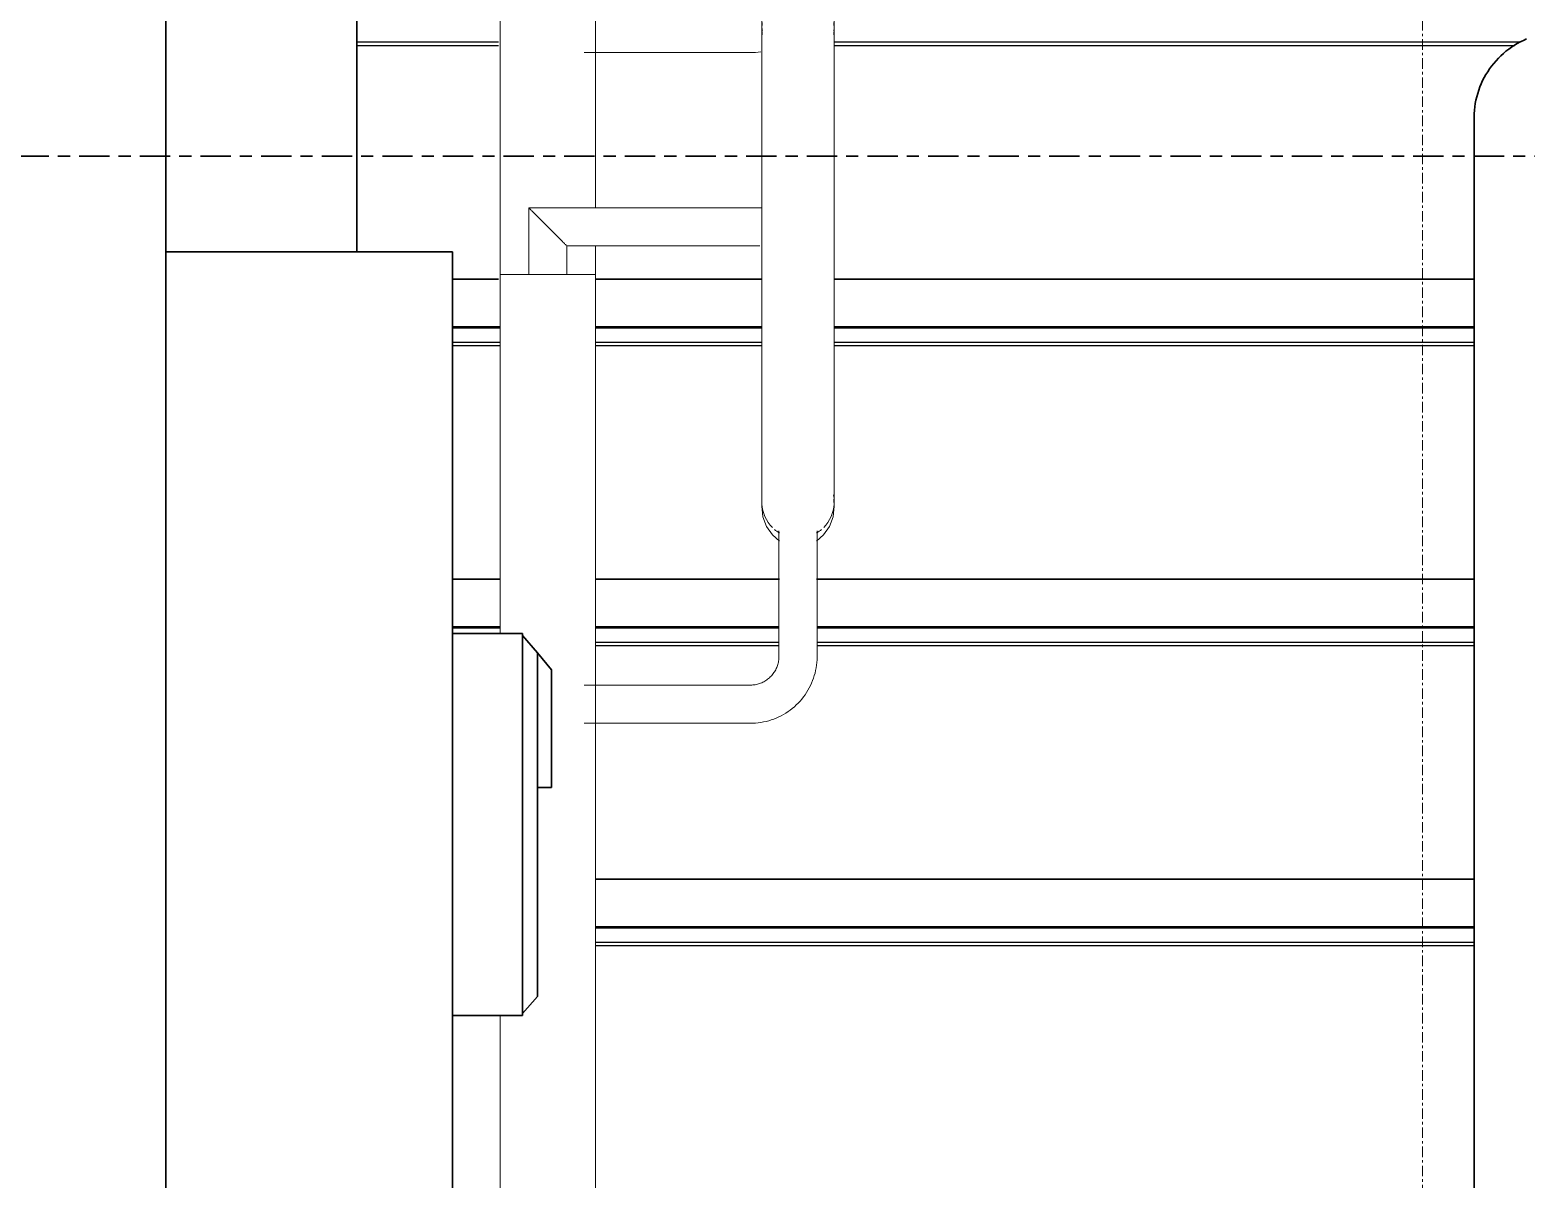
# Model space of a CAD drawing. Header units: millimetres. Extents: x -153298 to 620751, y -313239 to 250031.
# Drawn here: x 11748 to 12531, y -309300 to -308699 of the extents above; entities that cross this region are included whole.
import ezdxf

# ---------------------------------------------------------------- set-up
doc = ezdxf.new("R2010")
doc.units = ezdxf.units.MM
doc.linetypes.add('Centre', pattern=[31.75, 6.35, -4.7625, 15.875, -4.7625])
doc.linetypes.add('DPA_Grid _ Level 100', pattern=[10, 5.5, -1.6, 1.3, -1.6])
for name, color, linetype, lineweight in [('A-FLOR-HRAL', 7, 'Continuous', 25), ('A-FLOR-LEVL', 7, 'Continuous', 35), ('C-PRKG', 7, 'Continuous', 35), ('E-LITE-EQPM', 7, 'Continuous', 35), ('I-WALL-E', 7, 'Continuous', 35), ('S-GRID', 7, 'Continuous', 0), ('S-STRS-E', 7, 'Continuous', 25), ('WALL-E', 7, 'Continuous', 35)]:
    doc.layers.add(name, color=color, linetype=linetype, lineweight=lineweight)

# ---------------------------------------------------------------- blocks, each defined once
blk = doc.blocks.new('Railing - RL8A_Baluster Post _Mid_-V572-2140-01 ENTRANCE 1 ELEVATION 2')
at = {"layer": 'A-FLOR-HRAL', "color": 7, "lineweight": 9}
for p, q in [((-12677.02, 102550), (-12677.02, 102235.71)), ((-12627.02, 102374.21), (-12627.02, 102550)), ((-12627.02, 102273.02), (-12627.02, 102354.29)), ((-12627.02, 102235.71), (-12627.02, 102253.07))]:
    blk.add_line(p, q, dxfattribs=at)
blk = doc.blocks.new('Railing - RL8A_Baluster Post _Mid_-V573-2140-01 ENTRANCE 1 ELEVATION 2')
at = {"layer": 'A-FLOR-HRAL', "color": 7, "lineweight": 9}
for p, q in [((-12677.02, 102550), (-12677.02, 102050)), ((-12627.02, 102273.02), (-12627.02, 102550)), ((-12546.02, 102374.29), (-12633.01, 102374.29)), ((-12633.01, 102354.29), (-12546.02, 102354.29)), ((-12627.02, 102022.94), (-12627.02, 102253.07)), ((-12627.02, 101764.29), (-12627.02, 102003.02)), ((-12677.02, 101850), (-12677.02, 101764.29))]:
    blk.add_line(p, q, dxfattribs=at)
at = {"layer": 'A-FLOR-HRAL', "color": 7, "lineweight": 9, "flags": 128}
for points in [[(-12540.03, 102375.53), (-12540.59, 102375.31), (-12541.15, 102375.1), (-12541.72, 102374.92), (-12542.3, 102374.75), (-12542.88, 102374.62), (-12543.47, 102374.5), (-12544.06, 102374.41), (-12544.66, 102374.35), (-12545.26, 102374.31), (-12545.86, 102374.29), (-12546.02, 102374.29)], [(-12546.02, 102354.29), (-12544.62, 102354.31), (-12543.22, 102354.4), (-12541.83, 102354.54), (-12540.44, 102354.73)]]:
    blk.add_lwpolyline(points, dxfattribs=at)
blk = doc.blocks.new('Railing - RL8A_Baluster Post _Start_-V574-2140-01 ENTRANCE 1 ELEVATION 2')
at = {"layer": 'A-FLOR-HRAL', "color": 7, "lineweight": 9}
for p, q in [((-12540.02, 102301.92), (-12540.02, 102151.92)), ((-12502.02, 102151.92), (-12502.02, 102301.92)), ((-12541.02, 102273.02), (-12662.02, 102273.02)), ((-12662.02, 102273.02), (-12662.02, 102238.02)), ((-12642.02, 102253.02), (-12541.02, 102253.02)), ((-12642.02, 102238.02), (-12642.02, 102253.02)), ((-12677.02, 102238.02), (-12677.02, 102050)), ((-12677.02, 102238.02), (-12627.02, 102238.02)), ((-12627.87, 102238.02), (-12676.17, 102238.02)), ((-12652.02, 102238.02), (-12660.68, 102238.02)), ((-12660.68, 102238.02), (-12652.02, 102238.02)), ((-12652.02, 102238.02), (-12643.36, 102238.02)), ((-12643.36, 102238.02), (-12652.02, 102238.02)), ((-12627.02, 101456), (-12627.02, 102238.02)), ((-12531.02, 102103.88), (-12531.02, 102038.02)), ((-12511.02, 102038.02), (-12511.02, 102103.88)), ((-12546.02, 102023.02), (-12633.01, 102023.02)), ((-12633.01, 102003.02), (-12546.02, 102003.02)), ((-12677.02, 101850), (-12677.02, 101455))]:
    blk.add_line(p, q, dxfattribs=at)
at = {"layer": 'A-FLOR-HRAL', "color": 7, "lineweight": 9, "flags": 128}
for points in [[(-12540.02, 102366.48), (-12540.02, 102365.81), (-12540.02, 102365.07), (-12540.02, 102364.26), (-12540.02, 102363.37), (-12540.02, 102362.41), (-12540.02, 102361.38), (-12540.02, 102360.29), (-12540.02, 102359.12), (-12540.02, 102357.9), (-12540.02, 102356.61), (-12540.02, 102355.26), (-12540.02, 102353.85), (-12540.02, 102352.39), (-12540.02, 102350.88), (-12540.02, 102349.31), (-12540.02, 102347.69), (-12540.02, 102346.03), (-12540.02, 102344.33), (-12540.02, 102342.58), (-12540.02, 102340.8), (-12540.02, 102338.99), (-12540.02, 102337.14), (-12540.02, 102335.26), (-12540.02, 102333.35), (-12540.02, 102331.43), (-12540.02, 102329.48), (-12540.02, 102327.52), (-12540.02, 102325.54), (-12540.02, 102323.55), (-12540.02, 102321.56), (-12540.02, 102319.56), (-12540.02, 102317.56), (-12540.02, 102315.56), (-12540.02, 102313.57), (-12540.02, 102311.59), (-12540.02, 102309.61), (-12540.02, 102307.66), (-12540.02, 102305.72), (-12540.02, 102303.8), (-12540.02, 102301.92)], [(-12502.02, 102301.92), (-12502.02, 102303.81), (-12502.02, 102305.73), (-12502.02, 102307.67), (-12502.02, 102309.62), (-12502.02, 102311.59), (-12502.02, 102313.58), (-12502.02, 102315.57), (-12502.02, 102317.57), (-12502.02, 102319.57), (-12502.02, 102321.56), (-12502.02, 102323.56), (-12502.02, 102325.55), (-12502.02, 102327.52), (-12502.02, 102329.49), (-12502.02, 102331.43), (-12502.02, 102333.36), (-12502.02, 102335.26), (-12502.02, 102337.14), (-12502.02, 102338.99), (-12502.02, 102340.81), (-12502.02, 102342.59), (-12502.02, 102344.34), (-12502.02, 102346.04), (-12502.02, 102347.7), (-12502.02, 102349.31), (-12502.02, 102350.88), (-12502.02, 102352.4), (-12502.02, 102353.86), (-12502.02, 102355.26), (-12502.02, 102356.61), (-12502.02, 102357.9), (-12502.02, 102359.13), (-12502.02, 102360.29), (-12502.02, 102361.38), (-12502.02, 102362.41), (-12502.02, 102363.37), (-12502.02, 102364.26), (-12502.02, 102365.07), (-12502.02, 102365.82), (-12502.02, 102366.48)], [(-12540.11, 102273.06), (-12540.51, 102273.03), (-12540.91, 102273.02), (-12541.02, 102273.02)], [(-12540.02, 102151.92), (-12540.02, 102150.05), (-12540.02, 102148.22), (-12540.02, 102146.42), (-12540.02, 102144.65), (-12540.02, 102142.92), (-12540.02, 102141.24), (-12540.02, 102139.6), (-12540.02, 102138.01), (-12540.02, 102136.46), (-12540.02, 102134.97), (-12540.02, 102133.53), (-12540.02, 102132.15), (-12540.02, 102130.83), (-12540.02, 102129.57), (-12540.02, 102128.37), (-12540.02, 102127.24), (-12540.02, 102126.18), (-12540.02, 102125.18), (-12540.02, 102124.25), (-12540.02, 102123.4), (-12540.02, 102122.62), (-12540.02, 102121.91), (-12540.02, 102121.28), (-12540.02, 102120.72), (-12540.02, 102120.24), (-12540.02, 102119.84), (-12540.02, 102119.52), (-12540.02, 102119.28), (-12540.02, 102119.11), (-12540.02, 102119.03), (-12540.02, 102119.02)], [(-12502.02, 102119.02), (-12502.02, 102119.06), (-12502.02, 102119.18), (-12502.02, 102119.38), (-12502.02, 102119.66), (-12502.02, 102120.02), (-12502.02, 102120.45), (-12502.02, 102120.97), (-12502.02, 102121.56), (-12502.02, 102122.22), (-12502.02, 102122.97), (-12502.02, 102123.78), (-12502.02, 102124.67), (-12502.02, 102125.63), (-12502.02, 102126.66), (-12502.02, 102127.75), (-12502.02, 102128.91), (-12502.02, 102130.14), (-12502.02, 102131.43), (-12502.02, 102132.78), (-12502.02, 102134.18), (-12502.02, 102135.65), (-12502.02, 102137.16), (-12502.02, 102138.73), (-12502.02, 102140.34), (-12502.02, 102142), (-12502.02, 102143.71), (-12502.02, 102145.45), (-12502.02, 102147.23), (-12502.02, 102149.05), (-12502.02, 102150.9), (-12502.02, 102151.92)], [(-12546.02, 102003.02), (-12544.62, 102003.05), (-12543.22, 102003.13), (-12541.83, 102003.27), (-12540.44, 102003.47), (-12539.07, 102003.72), (-12537.7, 102004.02), (-12536.35, 102004.38), (-12535.01, 102004.8), (-12533.69, 102005.26), (-12532.39, 102005.78), (-12531.11, 102006.35), (-12529.86, 102006.97), (-12528.63, 102007.64), (-12527.43, 102008.36), (-12526.26, 102009.13), (-12525.12, 102009.95), (-12524.01, 102010.8), (-12522.94, 102011.71), (-12521.91, 102012.65), (-12520.91, 102013.63), (-12519.96, 102014.66), (-12519.04, 102015.72), (-12518.17, 102016.81), (-12517.35, 102017.95), (-12516.57, 102019.11), (-12515.84, 102020.3), (-12515.15, 102021.52), (-12514.52, 102022.77), (-12513.93, 102024.04), (-12513.4, 102025.34), (-12512.92, 102026.65), (-12512.49, 102027.98), (-12512.12, 102029.33), (-12511.8, 102030.7), (-12511.53, 102032.07), (-12511.32, 102033.45), (-12511.16, 102034.84), (-12511.07, 102036.24), (-12511.02, 102037.64), (-12511.02, 102038.02)], [(-12531.02, 102038.02), (-12531.03, 102037.42), (-12531.07, 102036.82), (-12531.13, 102036.22), (-12531.21, 102035.63), (-12531.32, 102035.04), (-12531.45, 102034.45), (-12531.6, 102033.87), (-12531.78, 102033.3), (-12531.98, 102032.73), (-12532.2, 102032.18), (-12532.45, 102031.63), (-12532.72, 102031.09), (-12533, 102030.57), (-12533.31, 102030.05), (-12533.64, 102029.55), (-12533.99, 102029.06), (-12534.36, 102028.59), (-12534.74, 102028.13), (-12535.15, 102027.68), (-12535.57, 102027.26), (-12536.01, 102026.85), (-12536.46, 102026.46), (-12536.93, 102026.08), (-12537.42, 102025.73), (-12537.92, 102025.4), (-12538.43, 102025.08), (-12538.95, 102024.79), (-12539.49, 102024.52), (-12540.03, 102024.27), (-12540.59, 102024.04), (-12541.15, 102023.83), (-12541.72, 102023.65), (-12542.3, 102023.49), (-12542.88, 102023.35), (-12543.47, 102023.24), (-12544.06, 102023.15), (-12544.66, 102023.08), (-12545.26, 102023.04), (-12545.86, 102023.02), (-12546.02, 102023.02)]]:
    blk.add_lwpolyline(points, dxfattribs=at)
at = {"layer": 'A-FLOR-HRAL', "color": 7, "lineweight": 9}
for centre, start, end in [((-12521.02, 102369.02), 183.30995, 190.7453), ((-12521.02, 102369.02), 349.2547, 356.69005), ((-12521.02, 102119.02), 174.63071, 180), ((-12521.02, 102119.02), 0, 11.34045), ((-12521.02, 102119.02), 183.30995, 225), ((-12521.02, 102119.02), 315, 356.69005), ((-12521.02, 102119.02), 229.43342, 239.39292), ((-12521.02, 102119.02), 300.60708, 310.56658)]:
    blk.add_arc(centre, 19, start, end, dxfattribs=at)
for points, knots in [([(-12662.02, 102273.02), (-12662.02, 102273.02), (-12661.85, 102272.85), (-12661.28, 102272.28), (-12660.71, 102271.7), (-12660.1, 102271.1), (-12659.54, 102270.54), (-12658.95, 102269.95), (-12658.12, 102269.12), (-12657.21, 102268.21), (-12656.45, 102267.44), (-12655.65, 102266.65), (-12654.2, 102265.2), (-12652.91, 102263.89), (-12652.02, 102263.02)], [0.5, 0.5, 0.5, 0.5, 0.5833333, 0.625, 0.6666667, 0.7083333, 0.7291667, 0.75, 0.7916667, 0.8333333, 0.8541667, 0.875, 0.9166667, 1, 1, 1, 1]), ([(-12652.02, 102263.02), (-12652.91, 102263.89), (-12654.2, 102265.2), (-12655.86, 102266.86), (-12656.84, 102267.84), (-12657.58, 102268.58), (-12658.29, 102269.29), (-12658.95, 102269.95), (-12659.54, 102270.54), (-12660.1, 102271.1), (-12660.46, 102271.46), (-12660.68, 102271.68)], [0, 0, 0, 0, 0.0833333, 0.125, 0.1666667, 0.1875, 0.2083333, 0.25, 0.2708333, 0.2916667, 0.3333333, 0.3333333, 0.3333333, 0.3333333]), ([(-12652.02, 102263.02), (-12651.13, 102262.15), (-12649.84, 102260.84), (-12648.18, 102259.18), (-12647.2, 102258.2), (-12646.47, 102257.46), (-12645.75, 102256.75), (-12645.09, 102256.09), (-12644.5, 102255.49), (-12643.94, 102254.94), (-12643.34, 102254.33), (-12642.76, 102253.75), (-12642.47, 102253.47), (-12642.36, 102253.36)], [0, 0, 0, 0, 0.0833333, 0.125, 0.1666667, 0.1875, 0.2083333, 0.25, 0.2708333, 0.2916667, 0.3333333, 0.375, 0.4166667, 0.4166667, 0.4166667, 0.4166667]), ([(-12643.36, 102254.36), (-12643.58, 102254.58), (-12643.94, 102254.94), (-12644.5, 102255.49), (-12645.09, 102256.09), (-12645.92, 102256.91), (-12646.83, 102257.82), (-12647.59, 102258.59), (-12648.31, 102259.31), (-12648.84, 102259.84), (-12649.17, 102260.17)], [0.6666667, 0.6666667, 0.6666667, 0.6666667, 0.7083333, 0.7291667, 0.75, 0.7916667, 0.8333333, 0.8541667, 0.875, 0.9081055, 0.9081055, 0.9081055, 0.9081055])]:
    blk.add_open_spline(points, degree=3, knots=knots, dxfattribs=at)
for points in [[(-12649.43, 102260.43), (-12650.27, 102261.27), (-12651.13, 102262.15), (-12652.02, 102263.02)], [(-12642.29, 102253.29), (-12642.11, 102253.11), (-12642.02, 102253.02), (-12642.02, 102253.02)]]:
    blk.add_open_spline(points, degree=3, dxfattribs=at)
blk = doc.blocks.new('Railing - Railing-16688081-2140-01 ENTRANCE 1 ELEVATION 2')
at = {"layer": 'A-FLOR-HRAL', "color": 7, "lineweight": 9}
for p, q in [((-12540.02, 102478.44), (-12540.02, 102301.92)), ((-12502.02, 102337.93), (-12502.02, 102478.44)), ((-12502.02, 102301.92), (-12502.02, 102327.32)), ((-12540.02, 102151.92), (-12540.02, 102116.72)), ((-12502.02, 102116.72), (-12502.02, 102151.92)), ((-12539.91, 102118.94), (-12540.02, 102116.72)), ((-12502.02, 102116.72), (-12502.3, 102120.33))]:
    blk.add_line(p, q, dxfattribs=at)
at = {"layer": 'A-FLOR-HRAL', "color": 7, "lineweight": 9, "flags": 128}
for points in [[(-12540.02, 102116.72), (-12539.37, 102111.2), (-12537.48, 102106.07), (-12534.46, 102101.65), (-12530.69, 102098.38)], [(-12511.35, 102098.38), (-12507.59, 102101.65), (-12504.57, 102106.07), (-12502.67, 102111.2), (-12502.02, 102116.72)]]:
    blk.add_lwpolyline(points, dxfattribs=at)
at = {"color": 7}
for name in ['Railing - RL8A_Baluster Post _Mid_-V572-2140-01 ENTRANCE 1 ELEVATION 2', 'Railing - RL8A_Baluster Post _Mid_-V573-2140-01 ENTRANCE 1 ELEVATION 2', 'Railing - RL8A_Baluster Post _Start_-V574-2140-01 ENTRANCE 1 ELEVATION 2']:
    blk.add_blockref(name, (0, 0), dxfattribs=at)
blk = doc.blocks.new('Top Rail Type - Top Rail_Internal_-16688087-2140-01 ENTRANCE 1 ELEVATION 2')
at = {"layer": 'A-FLOR-HRAL', "color": 7, "lineweight": 9}
for p, q in [((-12540.02, 102550), (-12540.02, 102366.72)), ((-12502.02, 102366.72), (-12502.02, 102550)), ((-12530.52, 102385.16), (-12532.11, 102384.01)), ((-12509.93, 102384.01), (-12511.52, 102385.16)), ((-12537.92, 102376.46), (-12539.37, 102372.23)), ((-12502.67, 102372.23), (-12504.13, 102376.46)), ((-12539.78, 102370.07), (-12540.02, 102366.72)), ((-12540.02, 102366.72), (-12539.81, 102363.58)), ((-12502.02, 102366.72), (-12502.26, 102370.07)), ((-12502.23, 102363.58), (-12502.02, 102366.72))]:
    blk.add_line(p, q, dxfattribs=at)
at = {"layer": 'A-FLOR-HRAL', "color": 7, "lineweight": 9, "flags": 128}
for points in [[(-12532.42, 102383.76), (-12534.46, 102381.78), (-12536.01, 102379.81)], [(-12506.01, 102379.78), (-12507.59, 102381.78), (-12509.63, 102383.76)]]:
    blk.add_lwpolyline(points, dxfattribs=at)
blk = doc.blocks.new('DPA_U BICYCLE PARKING - DPA_U BICYCLE PARKING_650mm-5629965-2140-01 ENTRANCE 1 ELEVATION 2')
at = {"layer": 'C-PRKG', "color": 7}
blk.add_line((-12167.02, 102320), (-12167.02, 101452), dxfattribs=at)
at = {"layer": 'C-PRKG', "color": 7, "flags": 128}
blk.add_lwpolyline([(-12139.54, 102361.45), (-12141.19, 102360.71), (-12142.8, 102359.91), (-12144.38, 102359.05), (-12145.92, 102358.13), (-12147.43, 102357.14), (-12148.89, 102356.09), (-12150.32, 102354.99), (-12151.69, 102353.83), (-12153.02, 102352.62), (-12154.3, 102351.35), (-12155.53, 102350.04), (-12156.7, 102348.67), (-12157.82, 102347.26), (-12158.88, 102345.81), (-12159.89, 102344.31), (-12160.83, 102342.78), (-12161.71, 102341.21), (-12162.53, 102339.61), (-12163.28, 102337.97), (-12163.96, 102336.31), (-12164.58, 102334.62), (-12165.13, 102332.9), (-12165.61, 102331.17), (-12166.02, 102329.42), (-12166.37, 102327.65), (-12166.64, 102325.87), (-12166.84, 102324.08), (-12166.96, 102322.28), (-12167.02, 102320.49), (-12167.02, 102320)], dxfattribs=at)
blk = doc.blocks.new('DPA_U BICYCLE PARKING - DPA_U BICYCLE PARKING_650mm-V576-2140-01 ENTRANCE 1 ELEVATION 2')
at = {"layer": 'C-PRKG', "color": 7}
blk.add_line((-12167.02, 102320), (-12167.02, 101452), dxfattribs=at)
at = {"layer": 'C-PRKG', "color": 7, "flags": 128}
blk.add_lwpolyline([(-12139.54, 102361.45), (-12141.19, 102360.71), (-12142.8, 102359.91), (-12144.38, 102359.05), (-12145.92, 102358.13), (-12147.43, 102357.14), (-12148.89, 102356.09), (-12150.32, 102354.99), (-12151.69, 102353.83), (-12153.02, 102352.62), (-12154.3, 102351.35), (-12155.53, 102350.04), (-12156.7, 102348.67), (-12157.82, 102347.26), (-12158.88, 102345.81), (-12159.89, 102344.31), (-12160.83, 102342.78), (-12161.71, 102341.21), (-12162.53, 102339.61), (-12163.28, 102337.97), (-12163.96, 102336.31), (-12164.58, 102334.62), (-12165.13, 102332.9), (-12165.61, 102331.17), (-12166.02, 102329.42), (-12166.37, 102327.65), (-12166.64, 102325.87), (-12166.84, 102324.08), (-12166.96, 102322.28), (-12167.02, 102320.49), (-12167.02, 102320)], dxfattribs=at)
blk = doc.blocks.new('DPA_LIGHTING_WALL MOUNT_WLL711_A - PASITO_Asymmetrical 150_x90_-18344879-2140-01 ENTRANCE 1 ELEVATION 2')
at = {"layer": 'E-LITE-EQPM', "color": 7}
for p, q in [((-12702.02, 102050), (-12702.02, 101850)), ((-12702.02, 101850), (-12702.02, 102050)), ((-12665.32, 102050), (-12702.02, 102050)), ((-12702.02, 102050), (-12665.32, 102050)), ((-12665.32, 102050), (-12665.32, 101850)), ((-12665.32, 101850), (-12665.32, 102050)), ((-12657.35, 102040), (-12665.32, 102049)), ((-12665.32, 101851), (-12665.32, 102049)), ((-12665.32, 102049), (-12665.32, 101851)), ((-12665.32, 102049), (-12657.35, 102040)), ((-12657.35, 102040), (-12657.35, 101860)), ((-12657.35, 101860), (-12657.35, 102040)), ((-12657.35, 102040), (-12650.02, 102031.02)), ((-12650.02, 102031.02), (-12657.35, 102040)), ((-12657.35, 101969.47), (-12657.35, 102040)), ((-12657.35, 102040), (-12657.35, 101969.47)), ((-12665.32, 101860), (-12665.32, 102031.02)), ((-12665.32, 102031.02), (-12665.32, 101860)), ((-12657.35, 101860), (-12657.35, 102031.02)), ((-12657.35, 102031.02), (-12657.35, 101860)), ((-12650.02, 102031.02), (-12650.02, 101969.44)), ((-12650.02, 101969.44), (-12650.02, 102031.02)), ((-12657.35, 101969.47), (-12650.02, 101969.44)), ((-12657.35, 101969.47), (-12650.02, 101969.44)), ((-12665.32, 101851), (-12657.35, 101860)), ((-12665.32, 101851), (-12657.35, 101860)), ((-12702.02, 101850), (-12665.32, 101850)), ((-12702.02, 101850), (-12665.32, 101850))]:
    blk.add_line(p, q, dxfattribs=at)
blk = doc.blocks.new('DPA_LIGHTING_WALL MOUNT_WLL711_A - PASITO_Asymmetrical 150_x90_-V579-2140-01 ENTRANCE 1 ELEVATION 2')
at = {"layer": 'E-LITE-EQPM', "color": 7}
for p, q in [((-12702.02, 102050), (-12702.02, 101850)), ((-12702.02, 101850), (-12702.02, 102050)), ((-12676.17, 102050), (-12702.02, 102050)), ((-12702.02, 102050), (-12665.32, 102050)), ((-12665.32, 102050), (-12665.32, 101850)), ((-12657.35, 102040), (-12665.32, 102049)), ((-12665.32, 101851), (-12665.32, 102049)), ((-12657.35, 102040), (-12657.35, 101860)), ((-12657.35, 102040), (-12650.02, 102031.02)), ((-12657.35, 101969.47), (-12657.35, 102040)), ((-12665.32, 101860), (-12665.32, 102031.02)), ((-12665.32, 102031.02), (-12665.32, 101860)), ((-12657.35, 101860), (-12657.35, 102031.02)), ((-12657.35, 102031.02), (-12657.35, 101860)), ((-12650.02, 102031.02), (-12650.02, 101969.44)), ((-12657.35, 101969.47), (-12650.02, 101969.44)), ((-12665.32, 101851), (-12657.35, 101860)), ((-12702.02, 101850), (-12665.32, 101850)), ((-12702.02, 101850), (-12676.17, 101850))]:
    blk.add_line(p, q, dxfattribs=at)

msp = doc.modelspace()

# ---------------------------------------------------------------- linework, layer by layer
at = {"layer": 'A-FLOR-LEVL', "color": 7, "linetype": 'Centre'}
msp.add_line((-6493.6229, -308764.7103), (36480.0979, -308764.7103), dxfattribs=at)
at = {"layer": 'I-WALL-E', "color": 7}
for p, q in [((11819.1524, -305514.7103), (11819.1524, -309614.7103)), ((11819.1524, -308814.7103), (11819.1524, -305514.7103)), ((11819.1524, -308514.7103), (11819.1524, -308714.7103)), ((11919.1524, -308514.7103), (11919.1524, -308814.7103)), ((11819.1524, -308714.7103), (11819.1524, -308614.7103)), ((11919.1524, -308814.7103), (11919.1524, -308614.7103)), ((11819.1524, -309614.7103), (11819.1524, -308814.7103))]:
    msp.add_line(p, q, dxfattribs=at)
at = {"layer": 'S-GRID', "color": 7, "linetype": 'DPA_Grid _ Level 100'}
msp.add_line((12477.1524, -312338.9018), (12477.1524, -291368.6646), dxfattribs=at)
at = {"layer": 'S-STRS-E', "color": 7}
for p, q in [((11919.1524, -308704.8532), (11919.1524, -308697.3532)), ((11919.1524, -308706.8532), (11919.1524, -308704.8532)), ((11919.1524, -308704.8532), (11993.3711, -308704.8532)), ((11919.1524, -308814.7103), (11919.1524, -308706.8532)), ((11993.3711, -308706.8532), (11919.1524, -308706.8532)), ((11993.3711, -308706.8532), (11919.1524, -308706.8532)), ((12168.991, -308704.8532), (12528.7841, -308704.8532)), ((12525.4636, -308706.8532), (12168.9913, -308706.8532)), ((12525.4636, -308706.8532), (12168.9913, -308706.8532)), ((11993.3711, -308828.9961), (11969.1524, -308828.9961)), ((11969.1524, -308828.9961), (11993.3711, -308828.9961)), ((11969.1524, -308828.9961), (11993.3711, -308828.9961)), ((11969.1524, -308828.9961), (11993.3711, -308828.9961)), ((11969.1524, -308828.9961), (11993.3711, -308828.9961)), ((11969.1524, -308828.9961), (11993.3711, -308828.9961)), ((11969.1524, -308828.9961), (11993.3711, -308828.9961)), ((11969.1524, -308828.9961), (11993.3711, -308828.9961)), ((12131.1524, -308828.9961), (12044.1524, -308828.9961)), ((12044.1524, -308828.9961), (12131.1524, -308828.9961)), ((12044.1524, -308828.9961), (12131.1524, -308828.9961)), ((12044.1524, -308828.9961), (12131.1524, -308828.9961)), ((12044.1524, -308828.9961), (12131.1524, -308828.9961)), ((12044.1524, -308828.9961), (12131.1524, -308828.9961)), ((12044.1524, -308828.9961), (12131.1524, -308828.9961)), ((12044.1524, -308828.9961), (12131.1524, -308828.9961)), ((12504.1524, -308828.9961), (12169.1524, -308828.9961)), ((12169.1524, -308828.9961), (12504.1524, -308828.9961)), ((12169.1524, -308828.9961), (12504.1524, -308828.9961)), ((12169.1524, -308828.9961), (12504.1524, -308828.9961)), ((12169.1524, -308828.9961), (12504.1524, -308828.9961)), ((12169.1524, -308828.9961), (12504.1524, -308828.9961)), ((12169.1524, -308828.9961), (12504.1524, -308828.9961)), ((12169.1524, -308828.9961), (12504.1524, -308828.9961)), ((11994.1524, -308853.9961), (11969.1524, -308853.9961)), ((11969.1524, -308854.4961), (11994.1524, -308854.4961)), ((11969.1524, -308854.4961), (11994.1524, -308854.4961)), ((12131.1524, -308853.9961), (12044.1524, -308853.9961)), ((12044.1524, -308854.4961), (12131.1524, -308854.4961)), ((12044.1524, -308854.4961), (12131.1524, -308854.4961)), ((12504.1524, -308853.9961), (12169.1524, -308853.9961)), ((12169.1524, -308854.4961), (12504.1524, -308854.4961)), ((12169.1524, -308854.4961), (12504.1524, -308854.4961)), ((11969.1524, -308861.9961), (11994.1524, -308861.9961)), ((11994.1524, -308863.9961), (11969.1524, -308863.9961)), ((11994.1524, -308863.9961), (11969.1524, -308863.9961)), ((12044.1524, -308861.9961), (12131.1524, -308861.9961)), ((12131.1524, -308863.9961), (12044.1524, -308863.9961)), ((12131.1524, -308863.9961), (12044.1524, -308863.9961)), ((12169.1524, -308861.9961), (12504.1524, -308861.9961)), ((12504.1524, -308863.9961), (12169.1524, -308863.9961)), ((12504.1524, -308863.9961), (12169.1524, -308863.9961)), ((11994.1524, -308986.1389), (11969.1524, -308986.1389)), ((11969.1524, -308986.1389), (11994.1524, -308986.1389)), ((11969.1524, -308986.1389), (11994.1524, -308986.1389)), ((11969.1524, -308986.1389), (11994.1524, -308986.1389)), ((11969.1524, -308986.1389), (11994.1524, -308986.1389)), ((11969.1524, -308986.1389), (11994.1524, -308986.1389)), ((11969.1524, -308986.1389), (11994.1524, -308986.1389)), ((11969.1524, -308986.1389), (11994.1524, -308986.1389)), ((12140.4931, -308986.1389), (12044.1524, -308986.1389)), ((12044.1524, -308986.1389), (12140.4931, -308986.1389)), ((12044.1524, -308986.1389), (12140.4931, -308986.1389)), ((12044.1524, -308986.1389), (12140.4931, -308986.1389)), ((12044.1524, -308986.1389), (12140.4931, -308986.1389)), ((12044.1524, -308986.1389), (12140.4931, -308986.1389)), ((12044.1524, -308986.1389), (12140.4931, -308986.1389)), ((12044.1524, -308986.1389), (12140.4931, -308986.1389)), ((12504.1524, -308986.1389), (12159.8116, -308986.1389)), ((12159.8116, -308986.1389), (12504.1524, -308986.1389)), ((12159.8116, -308986.1389), (12504.1524, -308986.1389)), ((12159.8116, -308986.1389), (12504.1524, -308986.1389)), ((12159.8116, -308986.1389), (12504.1524, -308986.1389)), ((12159.8116, -308986.1389), (12504.1524, -308986.1389)), ((12159.8116, -308986.1389), (12504.1524, -308986.1389)), ((12159.8116, -308986.1389), (12504.1524, -308986.1389)), ((11994.1524, -309011.1389), (11969.1524, -309011.1389)), ((11969.1524, -309011.6389), (11994.1524, -309011.6389)), ((11969.1524, -309011.6389), (11994.1524, -309011.6389)), ((12140.1524, -309011.1389), (12044.1524, -309011.1389)), ((12044.1524, -309011.6389), (12140.1524, -309011.6389)), ((12044.1524, -309011.6389), (12140.1524, -309011.6389)), ((12504.1524, -309011.1389), (12160.0869, -309011.1389)), ((12160.089, -309011.6389), (12504.1524, -309011.6389)), ((12160.089, -309011.6389), (12504.1524, -309011.6389)), ((12044.1524, -309019.1389), (12140.1524, -309019.1389)), ((12140.1524, -309021.1389), (12044.1524, -309021.1389)), ((12140.1524, -309021.1389), (12044.1524, -309021.1389)), ((12160.1206, -309019.1389), (12504.1524, -309019.1389)), ((12504.1524, -309021.1389), (12160.129, -309021.1389)), ((12504.1524, -309021.1389), (12160.129, -309021.1389)), ((12504.1524, -309143.2818), (12044.1524, -309143.2818)), ((12044.1524, -309143.2818), (12504.1524, -309143.2818)), ((12044.1524, -309143.2818), (12504.1524, -309143.2818)), ((12044.1524, -309143.2818), (12504.1524, -309143.2818)), ((12044.1524, -309143.2818), (12504.1524, -309143.2818)), ((12044.1524, -309143.2818), (12504.1524, -309143.2818)), ((12044.1524, -309143.2818), (12504.1524, -309143.2818)), ((12044.1524, -309143.2818), (12504.1524, -309143.2818)), ((12504.1524, -309168.2818), (12044.1524, -309168.2818)), ((12044.1524, -309168.7818), (12504.1524, -309168.7818)), ((12044.1524, -309168.7818), (12504.1524, -309168.7818)), ((12044.1524, -309176.2818), (12504.1524, -309176.2818)), ((12504.1524, -309178.2818), (12044.1524, -309178.2818)), ((12504.1524, -309178.2818), (12044.1524, -309178.2818))]:
    msp.add_line(p, q, dxfattribs=at)
at = {"layer": 'WALL-E', "color": 7}
for p, q in [((11819.1524, -307564.7103), (11819.1524, -309614.7103)), ((11819.1524, -309614.7103), (11819.1524, -308514.7103)), ((11819.1524, -308514.7103), (11819.1524, -309614.7103)), ((11819.1524, -309614.7103), (11819.1524, -308514.7103)), ((11819.1524, -308514.7103), (11819.1524, -309614.7103)), ((11819.1524, -309614.7103), (11819.1524, -308514.7103)), ((11819.1524, -308814.7103), (11819.1524, -308514.7103)), ((11819.1524, -308514.7103), (11819.1524, -308814.7103)), ((11919.1524, -308814.7103), (11919.1524, -308514.7103)), ((11919.1524, -308514.7103), (11919.1524, -308814.7103)), ((11819.1524, -309614.7103), (11819.1524, -308614.7103)), ((11819.1524, -308614.7103), (11819.1524, -308814.7103)), ((11819.1524, -309614.7103), (11819.1524, -308814.7103)), ((11819.1524, -308814.7103), (11869.1524, -308814.7103)), ((11869.1524, -308814.7103), (11819.1524, -308814.7103)), ((11819.1524, -308814.7103), (11819.1524, -309614.7103)), ((11819.1524, -309614.7103), (11819.1524, -308814.7103)), ((11819.1524, -309614.7103), (11819.1524, -308814.7103)), ((11819.1524, -308814.7103), (11819.1524, -309314.7103)), ((11969.1524, -308814.7103), (11819.1524, -308814.7103)), ((11969.1524, -308814.7103), (11819.1524, -308814.7103)), ((11919.1524, -308814.7103), (11819.1524, -308814.7103)), ((11819.1524, -308814.7103), (11919.1524, -308814.7103)), ((11819.1524, -309614.7103), (11819.1524, -308814.7103)), ((11819.1524, -308814.7103), (11819.1524, -309614.7103)), ((11969.1524, -309314.7103), (11969.1524, -308814.7103)), ((11969.1524, -308814.7103), (11969.1524, -309614.7103)), ((11969.1524, -309014.7103), (11969.1524, -309214.7103)), ((11969.1524, -309214.7103), (11969.1524, -309014.7103)), ((11969.1524, -309014.7103), (11969.1524, -309214.7103)), ((11969.1524, -309214.7103), (11969.1524, -309014.7103)), ((11969.1524, -309014.7103), (11969.1524, -309214.7103)), ((11969.1524, -309214.7103), (11969.1524, -309014.7103)), ((11969.1524, -309014.7103), (11969.1524, -309214.7103)), ((11969.1524, -309214.7103), (11969.1524, -309014.7103))]:
    msp.add_line(p, q, dxfattribs=at)

# ---------------------------------------------------------------- block references
at = {"layer": 'A-FLOR-HRAL', "color": 7, "lineweight": 9}
for name in ['Railing - Railing-16688081-2140-01 ENTRANCE 1 ELEVATION 2', 'Top Rail Type - Top Rail_Internal_-16688087-2140-01 ENTRANCE 1 ELEVATION 2']:
    msp.add_blockref(name, (24671.1729, -411064.7103), dxfattribs=at)
at = {"layer": 'C-PRKG', "color": 7}
for name in ['DPA_U BICYCLE PARKING - DPA_U BICYCLE PARKING_650mm-5629965-2140-01 ENTRANCE 1 ELEVATION 2', 'DPA_U BICYCLE PARKING - DPA_U BICYCLE PARKING_650mm-V576-2140-01 ENTRANCE 1 ELEVATION 2', 'DPA_U BICYCLE PARKING - DPA_U BICYCLE PARKING_650mm-V576-2140-01 ENTRANCE 1 ELEVATION 2', 'DPA_U BICYCLE PARKING - DPA_U BICYCLE PARKING_650mm-V576-2140-01 ENTRANCE 1 ELEVATION 2', 'DPA_U BICYCLE PARKING - DPA_U BICYCLE PARKING_650mm-V576-2140-01 ENTRANCE 1 ELEVATION 2']:
    msp.add_blockref(name, (24671.1729, -411064.7103), dxfattribs=at)
at = {"layer": 'E-LITE-EQPM', "color": 7}
for name in ['DPA_LIGHTING_WALL MOUNT_WLL711_A - PASITO_Asymmetrical 150_x90_-18344879-2140-01 ENTRANCE 1 ELEVATION 2', 'DPA_LIGHTING_WALL MOUNT_WLL711_A - PASITO_Asymmetrical 150_x90_-18344879-2140-01 ENTRANCE 1 ELEVATION 2', 'DPA_LIGHTING_WALL MOUNT_WLL711_A - PASITO_Asymmetrical 150_x90_-18344879-2140-01 ENTRANCE 1 ELEVATION 2', 'DPA_LIGHTING_WALL MOUNT_WLL711_A - PASITO_Asymmetrical 150_x90_-V579-2140-01 ENTRANCE 1 ELEVATION 2']:
    msp.add_blockref(name, (24671.1729, -411064.7103), dxfattribs=at)

doc.saveas('drawing.dxf')
